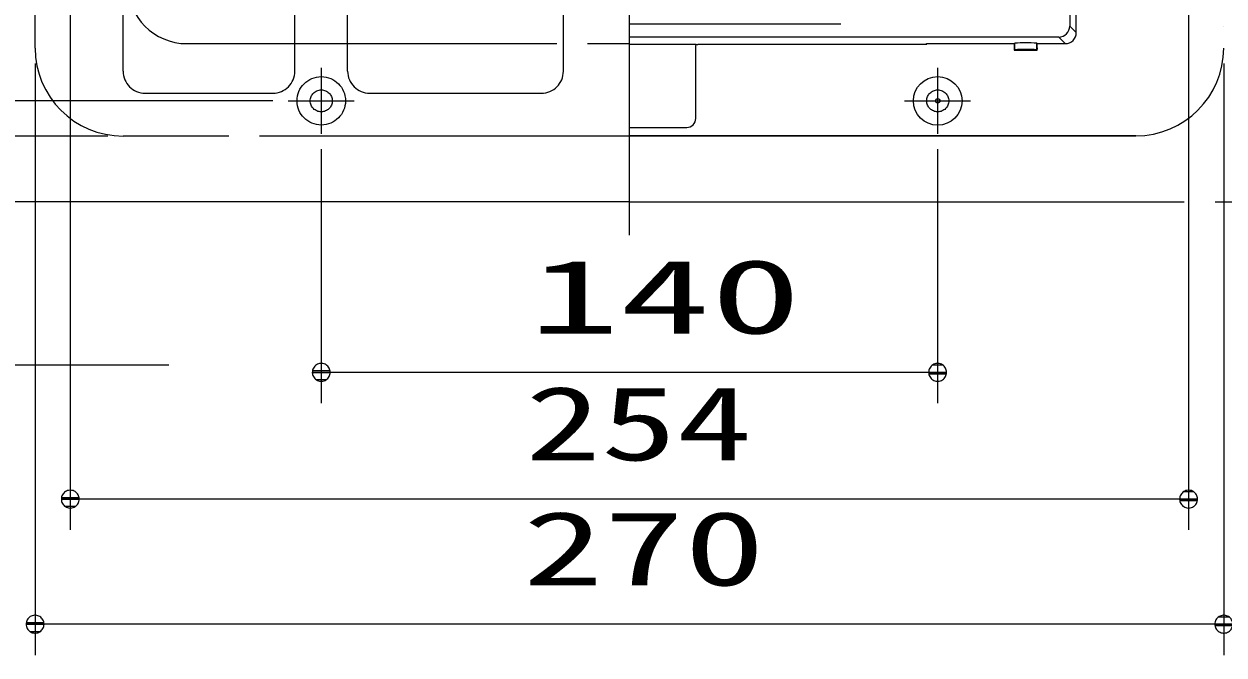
# Model space of a CAD drawing. Units: millimetres on the paper. Extents: x -305 to 305, y -152 to 152.
# Drawn here: x -64.61 to -25.67, y -32.89 to -12.41 of the extents above; entities that cross this region are included whole.
import ezdxf
from ezdxf.enums import TextEntityAlignment as Align

# ---------------------------------------------------------------- set-up
doc = ezdxf.new("R2010")
doc.units = ezdxf.units.MM
doc.linetypes.add('LONG_CHAIN', pattern=[21, 18, -1, 1, -1])
doc.linetypes.add('LONG_DASHED2', pattern=[13, 12, -1])
doc.layers.add('0-1_S3', color=7, linetype='Continuous', lineweight=9)
doc.layers.add('0-2_0', color=7, linetype='Continuous', lineweight=9)
doc.styles.add('ＭＳ ゴシック', font='')
doc.styles.get('ＭＳ ゴシック').set_extended_font_data('MS Gothic')

# ---------------------------------------------------------------- blocks, each defined once
blk = doc.blocks.new('_DOTSMALL')
at = {"layer": '0-2_0'}
for p, q in [((0.0746, 0.1), (-0.0746, 0.1)), ((0.1223, -0.0248), (-0.1223, -0.0248))]:
    blk.add_line(p, q, dxfattribs=at)
for points in [[(0.125, 0), (0.124, 0.0157), (0.1211, 0.0311), (0.1162, 0.046), (0.1095, 0.0602), (0.1011, 0.0735), (0.0911, 0.0856), (0.0797, 0.0963), (0.067, 0.1055), (0.0532, 0.1131), (0.0386, 0.1189), (0.0234, 0.1228), (0.0078, 0.1248), (-0.0078, 0.1248), (-0.0234, 0.1228), (-0.0386, 0.1189), (-0.0532, 0.1131), (-0.067, 0.1055), (-0.0797, 0.0963), (-0.0911, 0.0856), (-0.1011, 0.0735), (-0.1095, 0.0602), (-0.1162, 0.046), (-0.1211, 0.0311), (-0.124, 0.0157), (-0.125, 0), (0, 0)], [(-0.125, 0), (-0.124, -0.0157), (-0.1211, -0.0311), (-0.1162, -0.046), (-0.1095, -0.0602), (-0.1011, -0.0735), (-0.0911, -0.0856), (-0.0797, -0.0963), (-0.067, -0.1055), (-0.0532, -0.1131), (-0.0386, -0.1189), (-0.0234, -0.1228), (-0.0078, -0.1248), (0.0078, -0.1248), (0.0234, -0.1228), (0.0386, -0.1189), (0.0532, -0.1131), (0.067, -0.1055), (0.0797, -0.0963), (0.0911, -0.0856), (0.1011, -0.0735), (0.1095, -0.0602), (0.1162, -0.046), (0.1211, -0.0311), (0.124, -0.0157), (0.125, 0), (0, 0)]]:
    blk.add_lwpolyline(points, close=True, dxfattribs=at)

msp = doc.modelspace()

# ---------------------------------------------------------------- linework, layer by layer
at = {"layer": '0-1_S3', "linetype": 'LONG_CHAIN'}
for p, q in [((-44.966, -19.266), (-44.966, 26.422)), ((-54.966, -13.832), (-54.966, -15.975)), ((-34.966, -13.832), (-34.966, -15.975)), ((-34.966, -13.832), (-34.966, -15.975)), ((-56.038, -14.904), (-53.895, -14.904)), ((-36.038, -14.904), (-33.895, -14.904)), ((-36.038, -14.904), (-33.895, -14.904)), ((-44.966, -18.183), (-24.401, -18.183))]:
    msp.add_line(p, q, dxfattribs=at)
at = {"layer": '0-1_S3', "linetype": 'LONG_DASHED2'}
for p, q in [((-64.252, -13.189), (-64.252, 19.668)), ((-61.395, -13.939), (-61.395, -4.654)), ((-47.109, -13.939), (-47.109, -6.939)), ((-55.823, -13.939), (-55.823, -11.796)), ((-54.109, -13.939), (-54.109, -11.796)), ((-59.323, -13.046), (-44.966, -13.046)), ((-60.68, -14.654), (-56.538, -14.654)), ((-53.395, -14.654), (-47.823, -14.654)), ((-44.966, -16.046), (-61.395, -16.046))]:
    msp.add_line(p, q, dxfattribs=at)
at = {"layer": '0-1_S3'}
for p, q in [((-63.109, -8.332), (-63.109, -28.831)), ((-26.823, -8.332), (-26.823, -28.831)), ((-30.678, -12.055), (-30.678, -12.475)), ((-30.466, -12.687), (-30.466, -11.865)), ((-44.966, -12.409), (-38.105, -12.409)), ((-31.035, -12.832), (-44.966, -12.832)), ((-30.823, -13.044), (-31.035, -12.832)), ((-30.678, -12.475), (-30.466, -12.687)), ((-25.683, -12.503), (-25.678, -12.503)), ((-35.322, -13.074), (-42.746, -13.074)), ((-35.323, -13.044), (-32.478, -13.044)), ((-32.478, -13.044), (-32.463, -13.028)), ((-32.463, -13.243), (-32.463, -13.028)), ((-31.734, -13.044), (-30.823, -13.044)), ((-25.684, -13.189), (-25.678, -13.189)), ((-42.816, -15.475), (-42.816, -13.33)), ((-32.463, -13.243), (-32.481, -13.261)), ((-32.481, -13.261), (-31.732, -13.261)), ((-31.732, -13.261), (-31.749, -13.243)), ((-64.252, -13.689), (-64.252, -32.891)), ((-25.68, -13.689), (-25.68, -32.891)), ((-56.538, -14.904), (-82.801, -14.904)), ((-44.966, -15.765), (-43.106, -15.765)), ((-61.895, -16.046), (-87.075, -16.046)), ((-28.535, -16.04), (-44.966, -16.04)), ((-28.535, -16.046), (-44.966, -16.046)), ((-28.535, -16.046), (-28.535, -16.04)), ((-54.966, -16.475), (-54.966, -24.716)), ((-34.966, -16.475), (-34.966, -24.716)), ((-44.966, -18.183), (-65.531, -18.183)), ((-87.048, -23.477), (-59.916, -23.477)), ((-34.966, -23.716), (-54.966, -23.716)), ((-26.823, -27.831), (-63.109, -27.831)), ((-25.68, -31.891), (-64.252, -31.891))]:
    msp.add_line(p, q, dxfattribs=at)
for points in [[(-42.804, -13.072), (-42.806, -13.07), (-44.966, -13.07)], [(-31.749, -13.243), (-31.749, -13.028), (-31.734, -13.044)]]:
    msp.add_lwpolyline(points, dxfattribs=at)
at = {"layer": '0-1_S3', "linetype": 'LONG_DASHED2'}
for centre, radius in [((-54.966, -14.904), 0.786), ((-54.966, -14.904), 0.357), ((-34.963, -14.904), 0.357)]:
    msp.add_circle(centre, radius, dxfattribs=at)
at = {"layer": '0-1_S3'}
for radius in [0.789, 0.0714]:
    msp.add_circle((-34.963, -14.904), radius, dxfattribs=at)
at = {"layer": '0-1_S3', "linetype": 'LONG_DASHED2'}
for centre, radius, start, end in [((-59.323, -11.118), 1.929, 180, 270), ((-61.395, -13.189), 2.857, 180, 270), ((-60.68, -13.939), 0.714, 180, 270), ((-56.538, -13.939), 0.714, 270, 0), ((-53.395, -13.939), 0.714, 180, 270), ((-47.823, -13.939), 0.714, 270, 0)]:
    msp.add_arc(centre, radius, start, end, dxfattribs=at)
at = {"layer": '0-1_S3'}
for centre, radius, start, end in [((-31.035, -12.475), 0.357, 269.9991, 0), ((-30.823, -12.687), 0.357, 269.9939, 0), ((-42.747, -13.115), 0.0714, 143.1324, 180), ((-49.086, -13.277), 6.271, 359.5165, 1.4746), ((-42.76, -12.306), 0.767, 266.7261, 271.056), ((-35.647, -13.071), 0.325, 359.4721, 4.7111), ((-25.813, -13.226), 6.668, 178.4351, 180.2979), ((-32.106, -28.443), 15.419, 88.6728, 91.3272), ((-36.631, -13.206), 4.9, 359.3659, 1.9011), ((-28.535, -13.189), 2.851, 270, 0), ((-32.106, -28.658), 15.419, 88.6728, 91.3272), ((-43.106, -15.475), 0.29, 270, 0)]:
    msp.add_arc(centre, radius, start, end, dxfattribs=at)

# ---------------------------------------------------------------- block references
at = {"layer": '0-1_S3', "xscale": 2.32, "yscale": 2.32, "rotation": 180}
for p in [(-54.966, -23.716), (-63.109, -27.831), (-64.252, -31.891)]:
    msp.add_blockref('_DOTSMALL', p, dxfattribs=at)
at = {"layer": '0-1_S3', "xscale": 2.32, "yscale": 2.32}
for p in [(-34.966, -23.716), (-26.823, -27.831), (-25.68, -31.891)]:
    msp.add_blockref('_DOTSMALL', p, dxfattribs=at)

# ---------------------------------------------------------------- texts
at = {"layer": '0-1_S3', "style": 'ＭＳ ゴシック'}
for s, width, p in [('140', 1.8, (-48.225, -23.178)), ('254', 1.5, (-48.343, -27.294)), ('270', 1.6, (-48.424, -31.354))]:
    msp.add_text(s, height=2.405, dxfattribs=dict(at, width=width)).set_placement(p, align=Align.BOTTOM_LEFT)

doc.saveas('drawing.dxf')
